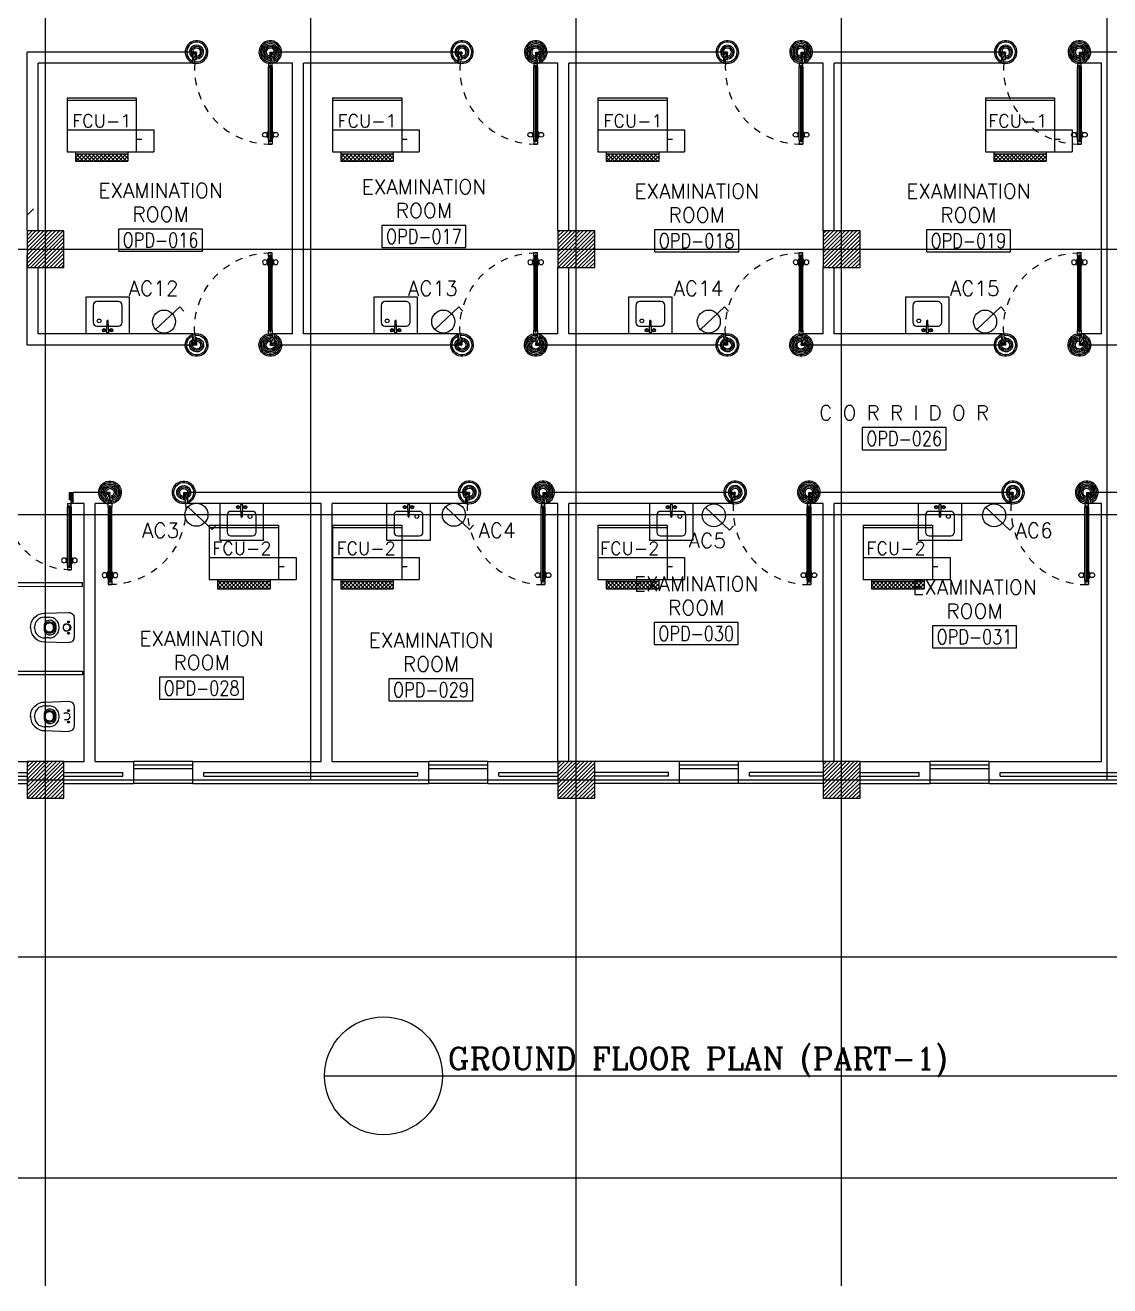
# Model space of a CAD drawing. Extents: x 417819.9 to 417911.9, y 43448 to 43539.2.
# Drawn here: x 417838.38 to 417853.09, y 43460.01 to 43477.11 of the extents above; entities that cross this region are included whole.
import ezdxf
from ezdxf.enums import TextEntityAlignment as Align

# ---------------------------------------------------------------- set-up
doc = ezdxf.new("R2010")
doc.units = 0
doc.header["$MEASUREMENT"] = 0
doc.linetypes.add('HIDDEN', pattern=[0.375, 0.25, -0.125])
doc.linetypes.add('HIDDEN2', pattern=[0.1875, 0.125, -0.0625])
doc.layers.get('0').update_dxf_attribs({"color": 11, "linetype": 'CONTINUOUS'})
for name, color, linetype in [('COL', 11, 'CONTINUOUS'), ('DOOR', 11, 'CONTINUOUS'), ('E-SOCKETS', 4, 'CONTINUOUS'), ('FCU', 6, 'CONTINUOUS'), ('FIX', 11, 'CONTINUOUS'), ('ME-FIX', 11, 'CONTINUOUS'), ('RM-BOX', 11, 'CONTINUOUS'), ('RM-NAME', 11, 'CONTINUOUS'), ('RM-NO', 11, 'CONTINUOUS'), ('SCD', 2, 'CONTINUOUS')]:
    doc.layers.add(name, color=color, linetype=linetype)
doc.styles.add('ROMANC', font='romanc', dxfattribs={"height": 0.1})
doc.styles.add('ROMANS', font='ROMANS.shx', dxfattribs={"width": 0.6})

# ---------------------------------------------------------------- blocks, each defined once
blk = doc.blocks.new('A$C74DC60CF')
at = {"layer": 'DOOR', "color": 0, "linetype": 'ByBlock'}
for p, q in [((81, 1200), (81, 1250)), ((131, 1250), (81, 1250)), ((81, 1250), (131, 1250)), ((81, 1200), (98, 1200)), ((98, 1200), (98, 1220)), ((98, 1220), (114, 1220)), ((114, 1200), (114, 1220)), ((114, 1200), (131, 1200)), ((131, 1200), (131, 1250)), ((65, 1155), (65, 1090)), ((74, 1155), (65, 1155)), ((74, 1090), (65, 1090)), ((74, 1078), (74, 1168)), ((81, 1168), (74, 1168)), ((74, 1155), (74, 1090)), ((81, 1078), (74, 1078)), ((131, 1168), (138, 1168)), ((131, 1078), (138, 1078)), ((138, 1078), (138, 1168)), ((138, 1155), (138, 1090)), ((138, 1155), (147, 1155)), ((138, 1090), (147, 1090)), ((147, 1155), (147, 1090)), ((98, 200), (81, 200)), ((81, 200), (81, 150)), ((98, 180), (98, 200)), ((114, 180), (98, 180)), ((131, 200), (114, 200)), ((114, 200), (114, 180)), ((131, 150), (131, 200)), ((56, 150), (56, 0)), ((56, 150), (81, 150)), ((106, 0), (56, 0)), ((131, 150), (81, 150)), ((81, 150), (81, 100)), ((81, 100), (106, 100)), ((106, 100), (106, 0)), ((1131, 100), (1106, 100)), ((1106, 100), (1106, 0)), ((1131, 150), (1131, 100)), ((1156, 150), (1131, 150)), ((1156, 150), (1156, 0)), ((1156, 0), (1156, 150)), ((1106, 0), (1156, 0))]:
    blk.add_line(p, q, dxfattribs=at)
at = {"layer": 'DOOR', "linetype": 'ByBlock'}
for p, q in [((81, 200), (81, 1200)), ((98, 200), (98, 1200)), ((114, 200), (114, 1200)), ((131, 1200), (131, 200))]:
    blk.add_line(p, q, dxfattribs=at)
at = {"layer": 'DOOR', "color": 9, "linetype": 'ByBlock'}
for p, q in [((106, 0), (56, 114)), ((106, 0), (56, 40)), ((106, 0), (93, 100)), ((1106, 0), (1156, 114)), ((1106, 0), (1119, 100)), ((1106, 0), (1156, 40))]:
    blk.add_line(p, q, dxfattribs=at)
at = {"layer": 'DOOR', "color": 0, "linetype": 'ByBlock'}
for centre in [(32, 1123), (179, 1123)]:
    blk.add_circle(centre, 32.4, dxfattribs=at)
at = {"layer": 'DOOR', "linetype": 'HIDDEN', "ltscale": 0.5}
blk.add_arc((106, 223), 1028, 355.9414, 91.3941, dxfattribs=at)
at = {"layer": 'DOOR', "color": 9, "linetype": 'ByBlock'}
for centre, radius, start, end in [((106, 0), 154, 103.7142, 108.8947), ((106, 0), 134, 100.72, 111.8402), ((106, 0), 114, 102.6226, 115.9162), ((106, 0), 94.4, 90, 121.9818), ((106, 0), 74.4, 90, 132.2236), ((106, 0), 54.4, 90, 156.7926), ((106, 0), 34.4, 90, 180), ((106, 0), 14.4, 90, 180), ((1106, 0), 94.4, 58.0182, 90), ((1106, 0), 74.4, 47.7764, 90), ((1106, 0), 54.4, 23.2074, 90), ((1106, 0), 34.4, 0, 90), ((1106, 0), 14.4, 0, 90), ((1106, 0), 134, 68.1598, 79.28), ((1106, 0), 154, 71.1053, 76.2858)]:
    blk.add_arc(centre, radius, start, end, dxfattribs=at)
blk = doc.blocks.new('*X129')
at = {"color": 0}
for p, q in [((31339, 10709), (31791, 11161)), ((31339, 10762), (31738, 11161)), ((31339, 10815), (31685, 11161)), ((31339, 10868), (31632, 11161)), ((31339, 10922), (31579, 11161)), ((31339, 10975), (31526, 11161)), ((31339, 11028), (31473, 11161)), ((31339, 11081), (31420, 11161)), ((31339, 11134), (31367, 11161)), ((31344, 10661), (31839, 11156)), ((31397, 10661), (31839, 11103)), ((31450, 10661), (31839, 11050)), ((31503, 10661), (31839, 10997)), ((31556, 10661), (31839, 10944)), ((31609, 10661), (31839, 10891)), ((31662, 10661), (31839, 10838)), ((31715, 10661), (31839, 10785)), ((31768, 10661), (31839, 10732)), ((31821, 10661), (31839, 10679))]:
    blk.add_line(p, q, dxfattribs=at)
blk = doc.blocks.new('RM1')
at = {"layer": 'RM-BOX'}
blk.add_lwpolyline([(570, -200), (-570, -200), (-570, -500), (570, -500)], close=True, dxfattribs=at)
at = {"layer": 'RM-NAME', "style": 'ROMANS'}
for tag, p in [('ROOMNAME1', (0, 324)), ('ROOMNAME2', (0, 0))]:
    blk.add_attdef(tag, text='', height=200, dxfattribs=at).set_placement(p, align=Align.MIDDLE)
at = {"layer": 'RM-NO', "style": 'ROMANS', "width": 0.8}
blk.add_attdef('ROOMNO', text='', height=200, dxfattribs=at).set_placement((0, -350), align=Align.MIDDLE)
blk = doc.blocks.new('WC')
at = {"layer": 'FIX', "lineweight": 20}
for p, q in [((339, 5), (339, -5)), ((395, 76), (490, 60)), ((475, 141), (538, 141)), ((534, 24), (540, 0)), ((540, 0), (534, -24)), ((674, 5), (674, -5)), ((490, -60), (395, -76)), ((538, -141), (475, -141)), ((213, -204), (210, -204))]:
    blk.add_line(p, q, dxfattribs=at)
at = {"layer": 'FIX', "linetype": 'Continuous', "lineweight": 20}
blk.add_line((420, -47), (420, 45), dxfattribs=at)
at = {"layer": 'FIX', "lineweight": 20}
for points in [[(210, -204, -0.414214), (137, -131), (137, 0), (137, 131, -0.414214), (210, 204)], [(727, -5), (727, 5, 0.414214), (538, 194), (210, 204)], [(727, 5), (727, -5, -0.414214), (538, -194), (210, -204)]]:
    blk.add_lwpolyline(points, format="xyb", dxfattribs=at)
at = {"layer": 'FIX', "linetype": 'HIDDEN2', "lineweight": 20, "ltscale": 0.3}
blk.add_circle((245, 0), 49.8, dxfattribs=at)
at = {"layer": 'FIX', "linetype": 'HIDDEN', "lineweight": 20, "ltscale": 0.05}
for centre in [(213, 78), (213, -77)]:
    blk.add_circle(centre, 11.6, dxfattribs=at)
at = {"layer": 'FIX', "lineweight": 20}
for centre, radius, start, end in [((475, 5), 136, 90, 180), ((464, -18), 82, 51.0758, 71.504), ((473, -7), 68.2, 27.1532, 51.0758), ((538, 5), 136, 360, 90), ((475, -5), 136, 180, 270), ((464, 18), 82, 288.496, 308.9242), ((473, 7), 68.2, 308.9242, 332.8468), ((538, -5), 136, 270, 0)]:
    blk.add_arc(centre, radius, start, end, dxfattribs=at)
at = {"layer": 'FIX', "linetype": 'Continuous', "lineweight": 20}
for centre, start, end in [((443, 46), 88.3879, 182.3338), ((442, -46), 177.6662, 271.6121)]:
    blk.add_arc(centre, 22.3, start, end, dxfattribs=at)
blk = doc.blocks.new('COL50')
at = {"layer": 'COL'}
blk.add_lwpolyline([(-250, 250), (-250, -250), (250, -250), (250, 250)], close=True, dxfattribs=at)
blk = doc.blocks.new('DOOR90')
at = {"layer": 'DOOR', "color": 7, "linetype": 'ByBlock'}
for p, q in [((-150, 0), (0, 0)), ((-150, 0), (-150, -25)), ((0, -50), (-114, 0)), ((0, -50), (-40, 0)), ((0, -50), (0, 0)), ((-1000, -25), (-1050, -25)), ((-1050, -75), (-1050, -25)), ((-1050, -25), (-1050, -75)), ((-1000, -75), (-1050, -75)), ((-1000, -42), (-1020, -42)), ((-1020, -42), (-1020, -58)), ((-1000, -58), (-1020, -58)), ((-1000, -25), (-1000, -42)), ((-1000, -58), (-1000, -75)), ((-878, -18), (-968, -18)), ((-968, -25), (-968, -18)), ((-968, -75), (-968, -82)), ((-878, -82), (-968, -82)), ((-955, -9), (-890, -9)), ((-955, -18), (-955, -9)), ((-955, -18), (-890, -18)), ((-955, -82), (-890, -82)), ((-955, -82), (-955, -91)), ((-955, -91), (-890, -91)), ((-890, -18), (-890, -9)), ((-890, -82), (-890, -91)), ((-878, -25), (-878, -18)), ((-878, -75), (-878, -82)), ((-200, -25), (-150, -25)), ((-200, -42), (-200, -25)), ((-180, -42), (-200, -42)), ((-200, -58), (-180, -58)), ((-200, -75), (-200, -58)), ((-150, -75), (-200, -75)), ((-180, -58), (-180, -42)), ((-150, -25), (-100, -25)), ((-150, -75), (-150, -25)), ((-100, -25), (-100, -50)), ((0, -50), (-100, -37)), ((-100, -50), (0, -50)), ((0, -850), (-114, -900)), ((-100, -875), (-100, -850)), ((0, -850), (-100, -863)), ((-100, -850), (0, -850)), ((0, -850), (-40, -900)), ((0, -850), (0, -900)), ((-150, -875), (-100, -875)), ((-150, -900), (-150, -875)), ((-150, -900), (0, -900)), ((0, -900), (-150, -900))]:
    blk.add_line(p, q, dxfattribs=at)
at = {"layer": 'DOOR', "linetype": 'ByBlock'}
for p, q in [((-200, -25), (-1000, -25)), ((-200, -42), (-1000, -42)), ((-200, -58), (-1000, -58)), ((-1000, -75), (-200, -75))]:
    blk.add_line(p, q, dxfattribs=at)
at = {"layer": 'DOOR', "color": 7, "linetype": 'ByBlock'}
for centre in [(-923, 24), (-923, -124)]:
    blk.add_circle(centre, 32.4, dxfattribs=at)
for centre, radius, start, end in [((0, -50), 154, 161.1053, 166.2858), ((0, -50), 94.4, 148.0182, 180), ((0, -50), 134, 158.1598, 169.28), ((0, -50), 114, 154.0838, 167.3774), ((0, -50), 74.4, 137.7764, 180), ((0, -50), 54.4, 113.2074, 180), ((0, -50), 34.4, 90, 180), ((0, -50), 14.4, 90, 180), ((0, -850), 94.4, 180, 211.9818), ((0, -850), 74.4, 180, 222.2236), ((0, -850), 54.4, 180, 246.7926), ((0, -850), 34.4, 180, 270), ((0, -850), 14.4, 180, 270), ((0, -850), 154, 193.7142, 198.8947), ((0, -850), 134, 190.72, 201.8402)]:
    blk.add_arc(centre, radius, start, end, dxfattribs=at)
at = {"layer": 'DOOR', "linetype": 'HIDDEN', "ltscale": 0.5}
blk.add_arc((-222, -50), 828, 178.2701, 275.003, dxfattribs=at)
blk = doc.blocks.new('*X98')
at = {"color": 0}
for p, q in [((31339, 17869), (31831, 18361)), ((31339, 17922), (31778, 18361)), ((31339, 17975), (31725, 18361)), ((31339, 18028), (31672, 18361)), ((31339, 18081), (31619, 18361)), ((31339, 18134), (31566, 18361)), ((31339, 18187), (31513, 18361)), ((31339, 18240), (31460, 18361)), ((31339, 18293), (31407, 18361)), ((31339, 18346), (31354, 18361)), ((31384, 17861), (31839, 18316)), ((31437, 17861), (31839, 18263)), ((31490, 17861), (31839, 18210)), ((31544, 17861), (31839, 18157)), ((31597, 17861), (31839, 18104)), ((31650, 17861), (31839, 18051)), ((31703, 17861), (31839, 17998)), ((31756, 17861), (31839, 17945)), ((31809, 17861), (31839, 17892))]:
    blk.add_line(p, q, dxfattribs=at)
blk = doc.blocks.new('*X128')
at = {"color": 0}
for p, q in [((38539, 10697), (39003, 11161)), ((38539, 10750), (38950, 11161)), ((38539, 10803), (38897, 11161)), ((38539, 10856), (38844, 11161)), ((38539, 10909), (38791, 11161)), ((38539, 10962), (38738, 11161)), ((38539, 11015), (38685, 11161)), ((38539, 11068), (38632, 11161)), ((38539, 11121), (38579, 11161)), ((38556, 10661), (39039, 11144)), ((38609, 10661), (39039, 11091)), ((38662, 10661), (39039, 11038)), ((38715, 10661), (39039, 10985)), ((38768, 10661), (39039, 10932)), ((38822, 10661), (39039, 10879)), ((38875, 10661), (39039, 10826)), ((38928, 10661), (39039, 10773)), ((38981, 10661), (39039, 10720)), ((39034, 10661), (39039, 10667))]:
    blk.add_line(p, q, dxfattribs=at)
blk = doc.blocks.new('*X127')
at = {"color": 0}
for p, q in [((42139, 10691), (42610, 11161)), ((42139, 10744), (42557, 11161)), ((42139, 10797), (42504, 11161)), ((42139, 10850), (42450, 11161)), ((42139, 10903), (42397, 11161)), ((42139, 10956), (42344, 11161)), ((42139, 11009), (42291, 11161)), ((42139, 11062), (42238, 11161)), ((42139, 11115), (42185, 11161)), ((42163, 10661), (42639, 11138)), ((42216, 10661), (42639, 11085)), ((42269, 10661), (42639, 11032)), ((42322, 10661), (42639, 10979)), ((42375, 10661), (42639, 10925)), ((42428, 10661), (42639, 10872)), ((42481, 10661), (42639, 10819)), ((42534, 10661), (42639, 10766)), ((42587, 10661), (42639, 10713))]:
    blk.add_line(p, q, dxfattribs=at)
blk = doc.blocks.new('*X93')
at = {"color": 0}
for p, q in [((38539, 17909), (38991, 18361)), ((38539, 17962), (38938, 18361)), ((38539, 18015), (38885, 18361)), ((38539, 18068), (38832, 18361)), ((38539, 18122), (38779, 18361)), ((38539, 18175), (38726, 18361)), ((38539, 18228), (38673, 18361)), ((38539, 18281), (38620, 18361)), ((38539, 18334), (38567, 18361)), ((38544, 17861), (39039, 18356)), ((38597, 17861), (39039, 18303)), ((38650, 17861), (39039, 18250)), ((38703, 17861), (39039, 18197)), ((38756, 17861), (39039, 18144)), ((38809, 17861), (39039, 18091)), ((38862, 17861), (39039, 18038)), ((38915, 17861), (39039, 17985)), ((38968, 17861), (39039, 17932)), ((39021, 17861), (39039, 17879))]:
    blk.add_line(p, q, dxfattribs=at)
blk = doc.blocks.new('*X92')
at = {"color": 0}
for p, q in [((42139, 17903), (42597, 18361)), ((42139, 17956), (42544, 18361)), ((42139, 18009), (42491, 18361)), ((42139, 18062), (42438, 18361)), ((42139, 18115), (42385, 18361)), ((42139, 18168), (42332, 18361)), ((42139, 18221), (42279, 18361)), ((42139, 18274), (42226, 18361)), ((42139, 18327), (42173, 18361)), ((42150, 17861), (42639, 18350)), ((42203, 17861), (42639, 18297)), ((42256, 17861), (42639, 18244)), ((42309, 17861), (42639, 18191)), ((42362, 17861), (42639, 18138)), ((42415, 17861), (42639, 18085)), ((42468, 17861), (42639, 18032)), ((42521, 17861), (42639, 17979)), ((42574, 17861), (42639, 17926)), ((42627, 17861), (42639, 17873))]:
    blk.add_line(p, q, dxfattribs=at)
blk = doc.blocks.new('A$C180A3EE7')
at = {"layer": 'ME-FIX'}
blk.add_lwpolyline([(0.593, 0), (0.593, 0.5), (0, 0.5), (0, 0)], dxfattribs=at)
blk.add_lwpolyline([(0.309, 0.107), (0.443, 0.107, 0.414214), (0.493, 0.157), (0.493, 0.388, 0.414214), (0.443, 0.438), (0.15, 0.438, 0.414214), (0.1, 0.388), (0.1, 0.157, 0.414214), (0.15, 0.107), (0.284, 0.107)], format="xyb", dxfattribs=at)
blk.add_lwpolyline([(0.28, 0.019), (0.312, 0.019), (0.306, 0.174, 1), (0.286, 0.174)], format="xyb", close=True, dxfattribs=at)
for centre, radius in [((0.182, 0.177), 0.0255), ((0.247, 0.05), 0.0217), ((0.247, 0.05), 0.014), ((0.346, 0.05), 0.0217), ((0.346, 0.05), 0.014)]:
    blk.add_circle(centre, radius, dxfattribs=at)
blk = doc.blocks.new('*X198')
at = {"color": 0}
for p, q in [((23912, -1650), (23966, -1596)), ((23912, -1597), (23913, -1596)), ((23970, -1696), (23912, -1638)), ((23917, -1696), (23912, -1691)), ((23919, -1696), (24019, -1596)), ((24023, -1696), (23923, -1596)), ((23972, -1696), (24072, -1596)), ((24076, -1696), (23976, -1596)), ((24025, -1696), (24125, -1596)), ((24129, -1696), (24029, -1596)), ((24078, -1696), (24178, -1596)), ((24182, -1696), (24082, -1596)), ((24131, -1696), (24231, -1596)), ((24235, -1696), (24135, -1596)), ((24184, -1696), (24284, -1596)), ((24288, -1696), (24188, -1596)), ((24237, -1696), (24337, -1596)), ((24341, -1696), (24241, -1596)), ((24290, -1696), (24390, -1596)), ((24394, -1696), (24294, -1596)), ((24343, -1696), (24443, -1596)), ((24447, -1696), (24347, -1596)), ((24396, -1696), (24496, -1596)), ((24500, -1696), (24400, -1596)), ((24449, -1696), (24549, -1596)), ((24553, -1696), (24453, -1596)), ((24502, -1696), (24602, -1596)), ((24606, -1696), (24506, -1596)), ((24555, -1696), (24624, -1628)), ((24624, -1660), (24559, -1596)), ((24608, -1696), (24624, -1681)), ((24624, -1607), (24612, -1596))]:
    blk.add_line(p, q, dxfattribs=at)
blk = doc.blocks.new('WAP12')
at = {"color": 6}
for p, q in [((-559, 529), (381, 529)), ((-559, 529), (-559, -208)), ((381, 529), (381, -208)), ((-559, 92), (381, 92)), ((-559, -208), (381, -208))]:
    blk.add_line(p, q, dxfattribs=at)
at = {"color": 2}
for p, q in [((-559, 497), (381, 497)), ((381, 92), (619, 92)), ((619, 92), (619, -208)), ((-445, -208), (-445, -333)), ((-445, -233), (267, -233)), ((-445, -333), (267, -333)), ((267, -208), (267, -333)), ((381, -208), (619, -208))]:
    blk.add_line(p, q, dxfattribs=at)
at = {"color": 7}
blk.add_line((381, -34), (455, -34), dxfattribs=at)
at = {"color": 2}
blk.add_blockref('*X198', (-24357, 1362), dxfattribs=at)

msp = doc.modelspace()

# ---------------------------------------------------------------- linework, layer by layer
at = {"layer": 'E-SOCKETS'}
for p, q in [((417840.1492, 43472.9853), (417840.4771, 43473.2905)), ((417840.4771, 43473.2905), (417840.5315, 43473.2319)), ((417843.9377, 43472.9853), (417844.2655, 43473.2905)), ((417844.2655, 43473.2905), (417844.32, 43473.2319)), ((417847.54, 43472.9853), (417847.8679, 43473.2905)), ((417847.8679, 43473.2905), (417847.9224, 43473.2319)), ((417851.2888, 43472.9853), (417851.6167, 43473.2905)), ((417851.6167, 43473.2905), (417851.6712, 43473.2319)), ((417840.5898, 43470.5776), (417840.9176, 43470.2724)), ((417844.0823, 43470.5776), (417844.4102, 43470.2724)), ((417847.6084, 43470.5694), (417847.9363, 43470.2642)), ((417851.4108, 43470.5694), (417851.7387, 43470.2642)), ((417840.9176, 43470.2724), (417840.9721, 43470.3309)), ((417844.4102, 43470.2724), (417844.4647, 43470.3309)), ((417847.9363, 43470.2642), (417847.9908, 43470.3227)), ((417851.7387, 43470.2642), (417851.7932, 43470.3227))]:
    msp.add_line(p, q, dxfattribs=at)
for centre in [(417840.2636, 43473.0917), (417844.052, 43473.0917), (417847.6544, 43473.0917), (417851.4032, 43473.0917), (417840.7041, 43470.4711), (417844.1967, 43470.4711), (417847.7228, 43470.4629), (417851.5252, 43470.4629)]:
    msp.add_circle(centre, 0.1562, dxfattribs=at)
at = {"layer": 'RM-NAME'}
for p, q in [((417838.6566, 43460.01), (417838.6566, 43538.4875)), ((417845.8566, 43460.01), (417845.8566, 43538.4875)), ((417849.4566, 43460.01), (417849.4566, 43538.4875)), ((417842.2566, 43466.8743), (417842.2566, 43525.6943)), ((417853.0566, 43466.8743), (417853.0566, 43525.6943)), ((417838.4066, 43474.3243), (417838.4066, 43476.7493)), ((417840.6566, 43476.7493), (417838.4066, 43476.7493)), ((417840.6566, 43476.5993), (417840.6566, 43476.7493)), ((417842.0066, 43476.7493), (417841.7566, 43476.7493)), ((417841.7566, 43476.5993), (417841.7566, 43476.7493)), ((417844.2566, 43476.7493), (417842.0066, 43476.7493)), ((417844.2566, 43476.5993), (417844.2566, 43476.7493)), ((417847.8566, 43476.7493), (417845.3566, 43476.7493)), ((417845.3566, 43476.5993), (417845.3566, 43476.7493)), ((417847.8566, 43476.5993), (417847.8566, 43476.7493)), ((417851.6316, 43476.7493), (417848.9566, 43476.7493)), ((417848.9566, 43476.5993), (417848.9566, 43476.7493)), ((417851.6316, 43476.5993), (417851.6316, 43476.7493)), ((417853.3816, 43476.7493), (417852.7316, 43476.7493)), ((417852.7316, 43476.5993), (417852.7316, 43476.7493)), ((417838.5566, 43474.3243), (417838.5566, 43476.5993)), ((417840.6566, 43476.5993), (417838.5566, 43476.5993)), ((417842.0066, 43476.5993), (417841.7566, 43476.5993)), ((417842.0066, 43472.9243), (417842.0066, 43476.5993)), ((417842.0066, 43476.4493), (417842.0066, 43476.5993)), ((417842.1566, 43472.9243), (417842.1566, 43476.5993)), ((417844.2566, 43476.5993), (417842.1566, 43476.5993)), ((417845.6066, 43476.5993), (417845.3566, 43476.5993)), ((417845.6066, 43474.3243), (417845.6066, 43476.5993)), ((417845.6066, 43476.4493), (417845.6066, 43476.5993)), ((417845.7566, 43474.3243), (417845.7566, 43476.5993)), ((417847.8566, 43476.5993), (417845.7566, 43476.5993)), ((417845.7566, 43476.4493), (417845.7566, 43476.5993)), ((417849.2066, 43476.5993), (417848.9566, 43476.5993)), ((417849.2066, 43474.3243), (417849.2066, 43476.5993)), ((417849.3566, 43474.3243), (417849.3566, 43476.5993)), ((417851.6316, 43476.5993), (417849.3566, 43476.5993)), ((417852.9816, 43476.5993), (417852.7316, 43476.5993)), ((417852.9816, 43472.9243), (417852.9816, 43476.5993)), ((417838.4066, 43474.5364), (417838.4926, 43474.6225)), ((417820.6052, 43474.0743), (417889.6966, 43474.0743)), ((417838.4066, 43472.7743), (417838.4066, 43473.9993)), ((417838.5566, 43472.9243), (417838.5566, 43473.8243)), ((417845.6066, 43472.9243), (417845.6066, 43473.8243)), ((417845.7566, 43472.9243), (417845.7566, 43473.8243)), ((417849.2066, 43472.9243), (417849.2066, 43473.8243)), ((417849.3566, 43472.9243), (417849.3566, 43473.8243)), ((417840.6566, 43472.9243), (417838.5566, 43472.9243)), ((417840.6566, 43472.9243), (417840.6566, 43472.7743)), ((417842.0066, 43472.9243), (417841.7566, 43472.9243)), ((417841.7566, 43472.9243), (417841.7566, 43472.7743)), ((417844.2566, 43472.9243), (417842.1566, 43472.9243)), ((417844.2566, 43472.9243), (417844.2566, 43472.7743)), ((417845.6066, 43472.9243), (417845.3566, 43472.9243)), ((417845.3566, 43472.9243), (417845.3566, 43472.7743)), ((417847.8566, 43472.9243), (417845.7566, 43472.9243)), ((417847.8566, 43472.9243), (417847.8566, 43472.7743)), ((417849.2066, 43472.9243), (417848.9566, 43472.9243)), ((417848.9566, 43472.9243), (417848.9566, 43472.7743)), ((417849.2066, 43472.9243), (417849.0566, 43472.9243)), ((417851.6316, 43472.9243), (417849.3566, 43472.9243)), ((417849.5066, 43472.9243), (417849.3566, 43472.9243)), ((417851.6316, 43472.9243), (417851.6316, 43472.7743)), ((417852.9816, 43472.9243), (417852.7316, 43472.9243)), ((417852.7316, 43472.9243), (417852.7316, 43472.7743)), ((417840.6566, 43472.7743), (417838.4066, 43472.7743)), ((417844.2566, 43472.7743), (417841.7566, 43472.7743)), ((417847.8566, 43472.7743), (417845.3566, 43472.7743)), ((417851.6316, 43472.7743), (417848.9566, 43472.7743)), ((417853.3816, 43472.7743), (417852.7316, 43472.7743)), ((417839.4816, 43470.7743), (417839.0316, 43470.7743)), ((417839.0316, 43470.6243), (417839.0316, 43470.7743)), ((417839.4816, 43470.6243), (417839.4816, 43470.7743)), ((417844.3566, 43470.7743), (417840.5816, 43470.7743)), ((417840.5816, 43470.6243), (417840.5816, 43470.7743)), ((417844.3566, 43470.6243), (417844.3566, 43470.7743)), ((417847.9566, 43470.7743), (417845.4566, 43470.7743)), ((417845.4566, 43470.6243), (417845.4566, 43470.7743)), ((417847.9566, 43470.6243), (417847.9566, 43470.7743)), ((417851.7316, 43470.7743), (417849.0566, 43470.7743)), ((417849.0566, 43470.6243), (417849.0566, 43470.7743)), ((417851.7316, 43470.6243), (417851.7316, 43470.7743)), ((417853.2816, 43470.7743), (417852.8316, 43470.7743)), ((417852.8316, 43470.6243), (417852.8316, 43470.7743)), ((417839.1816, 43470.6243), (417839.0316, 43470.6243)), ((417839.1816, 43467.1243), (417839.1816, 43470.6243)), ((417839.3316, 43467.1243), (417839.3316, 43470.6243)), ((417839.4816, 43470.6243), (417839.3316, 43470.6243)), ((417839.4816, 43470.6243), (417839.3316, 43470.6243)), ((417842.3966, 43470.6243), (417840.5816, 43470.6243)), ((417842.3966, 43467.1243), (417842.3966, 43470.6243)), ((417842.5466, 43467.1243), (417842.5466, 43470.6243)), ((417844.3566, 43470.6243), (417842.5466, 43470.6243)), ((417845.6066, 43470.6243), (417845.4566, 43470.6243)), ((417845.6066, 43467.1243), (417845.6066, 43470.6243)), ((417845.7566, 43467.1243), (417845.7566, 43470.6243)), ((417847.9566, 43470.6243), (417845.7566, 43470.6243)), ((417849.2066, 43470.6243), (417849.0566, 43470.6243)), ((417849.2066, 43467.1243), (417849.2066, 43470.6243)), ((417849.3566, 43467.1243), (417849.3566, 43470.6243)), ((417851.7316, 43470.6243), (417849.3566, 43470.6243)), ((417852.9816, 43470.6243), (417852.8316, 43470.6243)), ((417852.9816, 43467.1243), (417852.9816, 43470.6243)), ((417831.4566, 43470.4743), (417889.6966, 43470.4743)), ((417837.4566, 43467.1243), (417838.4066, 43467.1243)), ((417838.9066, 43467.1243), (417839.1816, 43467.1243)), ((417839.3316, 43467.1243), (417839.8566, 43467.1243)), ((417839.8566, 43466.8243), (417839.8566, 43467.1243)), ((417840.6566, 43467.1243), (417839.8566, 43467.1243)), ((417840.6566, 43467.1243), (417842.3966, 43467.1243)), ((417840.6566, 43466.8243), (417840.6566, 43467.1243)), ((417842.5466, 43467.1243), (417843.8566, 43467.1243)), ((417844.6566, 43467.1243), (417843.8566, 43467.1243)), ((417843.8566, 43466.8243), (417843.8566, 43467.1243)), ((417844.6566, 43467.1243), (417845.6066, 43467.1243)), ((417844.6566, 43466.8243), (417844.6566, 43467.1243)), ((417847.2566, 43467.1243), (417846.1066, 43467.1243)), ((417848.0566, 43467.1243), (417847.2566, 43467.1243)), ((417847.2566, 43466.8243), (417847.2566, 43467.1243)), ((417849.2066, 43467.1243), (417848.0566, 43467.1243)), ((417848.0566, 43466.8243), (417848.0566, 43467.1243)), ((417849.7066, 43467.1243), (417850.6566, 43467.1243)), ((417850.6566, 43466.8243), (417850.6566, 43467.1243)), ((417851.4566, 43467.1243), (417850.6566, 43467.1243)), ((417851.4566, 43467.1243), (417852.9816, 43467.1243)), ((417851.4566, 43466.8243), (417851.4566, 43467.1243)), ((417837.6066, 43466.9743), (417838.4066, 43466.9743)), ((417837.6066, 43466.9243), (417838.4066, 43466.9243)), ((417838.9066, 43466.9743), (417839.7066, 43466.9743)), ((417838.9066, 43466.9243), (417839.7066, 43466.9243)), ((417839.7066, 43466.9243), (417839.7066, 43466.9743)), ((417840.6566, 43467.0743), (417839.8566, 43467.0743)), ((417840.6566, 43467.0243), (417839.8566, 43467.0243)), ((417840.8066, 43466.9743), (417843.7066, 43466.9743)), ((417840.8066, 43466.9243), (417840.8066, 43466.9743)), ((417840.8066, 43466.9243), (417843.7066, 43466.9243)), ((417843.7066, 43466.9243), (417843.7066, 43466.9743)), ((417844.6566, 43467.0743), (417843.8566, 43467.0743)), ((417844.6566, 43467.0243), (417843.8566, 43467.0243)), ((417844.8066, 43466.9743), (417845.6066, 43466.9743)), ((417844.8066, 43466.9243), (417844.8066, 43466.9743)), ((417844.8066, 43466.9243), (417845.6066, 43466.9243)), ((417847.1066, 43466.9743), (417846.1066, 43466.9743)), ((417847.1066, 43466.9243), (417846.1066, 43466.9243)), ((417847.1066, 43466.9243), (417847.1066, 43466.9743)), ((417848.0566, 43467.0743), (417847.2566, 43467.0743)), ((417848.0566, 43467.0243), (417847.2566, 43467.0243)), ((417849.2066, 43466.9743), (417848.2066, 43466.9743)), ((417848.2066, 43466.9243), (417848.2066, 43466.9743)), ((417849.2066, 43466.9243), (417848.2066, 43466.9243)), ((417849.7066, 43466.9743), (417850.5066, 43466.9743)), ((417849.7066, 43466.9243), (417850.5066, 43466.9243)), ((417850.5066, 43466.9243), (417850.5066, 43466.9743)), ((417851.4566, 43467.0743), (417850.6566, 43467.0743)), ((417851.4566, 43467.0243), (417850.6566, 43467.0243)), ((417851.6066, 43466.9743), (417854.5066, 43466.9743)), ((417851.6066, 43466.9243), (417851.6066, 43466.9743)), ((417851.6066, 43466.9243), (417854.5066, 43466.9243)), ((417820.6052, 43466.8743), (417890.8966, 43466.8743)), ((417837.4566, 43466.8243), (417838.4066, 43466.8243)), ((417838.9066, 43466.8243), (417839.8566, 43466.8243)), ((417840.6566, 43466.8243), (417839.8566, 43466.8243)), ((417840.6566, 43466.8243), (417843.8566, 43466.8243)), ((417844.6566, 43466.8243), (417843.8566, 43466.8243)), ((417844.6566, 43466.8243), (417845.6066, 43466.8243)), ((417847.2566, 43466.8243), (417846.1066, 43466.8243)), ((417848.0566, 43466.8243), (417847.2566, 43466.8243)), ((417849.2066, 43466.8243), (417848.0566, 43466.8243)), ((417849.7066, 43466.8243), (417850.6566, 43466.8243)), ((417851.4566, 43466.8243), (417850.6566, 43466.8243)), ((417851.4566, 43466.8243), (417854.6566, 43466.8243)), ((417820.6052, 43464.4743), (417889.6966, 43464.4743)), ((417820.6052, 43464.4743), (417898.0966, 43464.4743)), ((417842.4425, 43462.8594), (417853.9373, 43462.8594)), ((417820.6052, 43461.4743), (417887.8966, 43461.4743)), ((417820.6052, 43461.4743), (417887.8966, 43461.4743))]:
    msp.add_line(p, q, dxfattribs=at)
msp.add_lwpolyline([(417837.6316, 43469.0993), (417837.6816, 43469.0993), (417837.6816, 43469.5003), (417839.1586, 43469.4993), (417839.1586, 43469.5493), (417837.6316, 43469.5493)], close=True, dxfattribs=at)
msp.add_lwpolyline([(417839.1586, 43468.3493), (417839.1586, 43468.2993), (417837.6816, 43468.2993), (417837.6816, 43468.1808), (417837.6316, 43468.1808), (417837.6316, 43468.3993), (417837.6816, 43468.3993), (417837.6816, 43468.3493), (417839.1586, 43468.3493)], dxfattribs=at)
for centre, radius in [((417838.9486, 43468.9409), 0.0498), ((417843.2425, 43462.8594), 0.8)]:
    msp.add_circle(centre, radius, dxfattribs=at)

# ---------------------------------------------------------------- block references
at = {"layer": 'FCU', "linetype": 'Continuous', "xscale": 0.0009999871253967285, "yscale": 0.001000002026557922, "zscale": 0.001}
for p in [(417839.5079, 43475.6009), (417843.1079, 43475.6009), (417846.7079, 43475.6009), (417851.9652, 43475.6009), (417841.4372, 43469.8009), (417843.1079, 43469.8009), (417846.7079, 43469.8009), (417850.3079, 43469.8009)]:
    msp.add_blockref('WAP12', p, dxfattribs=at)
at = {"layer": 'RM-NAME', "yscale": 0.0009999999892897904, "zscale": 0.001}
for name, p, xscale, rotation in [('A$C74DC60CF', (417841.8125, 43476.7493), 0.001000000047497451, 180), ('A$C74DC60CF', (417845.4125, 43476.7493), 0.001000000047497451, 180), ('A$C74DC60CF', (417849.0125, 43476.7493), 0.001000000047497451, 180), ('A$C74DC60CF', (417852.7875, 43476.7493), 0.001000000047497451, 180), ('A$C74DC60CF', (417839.4257, 43470.7743), -0.001000000047497451, 180), ('A$C74DC60CF', (417845.5125, 43470.7743), 0.001000000047497451, 180), ('A$C74DC60CF', (417849.118, 43470.7743), 0.001000000047497451, 180), ('A$C74DC60CF', (417852.8875, 43470.7743), 0.001000000047497451, 180), ('DOOR90', (417839.0316, 43470.7743), -0.0009999999892897904, 270), ('WC', (417839.1816, 43468.9409), 0.001000000047497451, 180), ('WC', (417839.1816, 43467.7362), 0.001000000047497451, 180), ('WC', (417839.1816, 43467.7362), 0.001000000047497451, 180)]:
    msp.add_blockref(name, p, dxfattribs=dict(at, xscale=xscale, rotation=rotation))
at = {"layer": 'RM-NAME', "xscale": 0.001000000047497451, "yscale": 0.0009999999892897904, "zscale": 0.001}
for p, values in [((417840.2173, 43474.5472), {'ROOMNO': 'OPD-016', 'ROOMNAME2': 'ROOM', 'ROOMNAME1': 'EXAMINATION'}), ((417843.7898, 43474.5976), {'ROOMNO': 'OPD-017', 'ROOMNAME2': 'ROOM', 'ROOMNAME1': 'EXAMINATION'}), ((417847.4901, 43474.5386), {'ROOMNO': 'OPD-018', 'ROOMNAME2': 'ROOM', 'ROOMNAME1': 'EXAMINATION'}), ((417851.1762, 43474.5386), {'ROOMNO': 'OPD-019', 'ROOMNAME2': 'ROOM', 'ROOMNAME1': 'EXAMINATION'}), ((417850.3043, 43471.8541), {'ROOMNO': 'OPD-026', 'ROOMNAME2': 'C O R R I D O R'}), ((417847.4831, 43469.2108), {'ROOMNO': 'OPD-030', 'ROOMNAME2': 'ROOM', 'ROOMNAME1': 'EXAMINATION'}), ((417851.2586, 43469.164), {'ROOMNO': 'OPD-031', 'ROOMNAME2': 'ROOM', 'ROOMNAME1': 'EXAMINATION'}), ((417840.7744, 43468.4675), {'ROOMNO': 'OPD-028', 'ROOMNAME2': 'ROOM', 'ROOMNAME1': 'EXAMINATION'}), ((417843.8858, 43468.4459), {'ROOMNO': 'OPD-029', 'ROOMNAME2': 'ROOM', 'ROOMNAME1': 'EXAMINATION'})]:
    msp.add_blockref('RM1', p, dxfattribs=at).add_auto_attribs(values)
at = {"layer": 'RM-NAME', "yscale": 0.0009999999892897904, "zscale": 0.001}
for name, p, xscale in [('*X98', (417807.0674, 43455.9633), 0.001000000047497451), ('COL50', (417838.6566, 43474.0743), 0.001000000047497451), ('*X93', (417807.0674, 43455.9633), 0.001000000047497451), ('COL50', (417845.8566, 43474.0743), 0.001000000047497451), ('*X92', (417807.0674, 43455.9633), 0.001000000047497451), ('COL50', (417849.4566, 43474.0743), 0.001000000047497451), ('A$C74DC60CF', (417841.8125, 43472.7743), -0.001000000047497451), ('A$C74DC60CF', (417845.4125, 43472.7743), -0.001000000047497451), ('A$C74DC60CF', (417849.0125, 43472.7743), -0.001000000047497451), ('A$C74DC60CF', (417852.7875, 43472.7743), -0.001000000047497451), ('*X129', (417807.0674, 43455.9633), 0.001000000047497451), ('COL50', (417838.6566, 43466.8743), 0.001000000047497451), ('*X128', (417807.0674, 43455.9633), 0.001000000047497451), ('COL50', (417845.8566, 43466.8743), 0.001000000047497451), ('*X127', (417807.0674, 43455.9633), 0.001000000047497451), ('COL50', (417849.4566, 43466.8743), 0.001000000047497451)]:
    msp.add_blockref(name, p, dxfattribs=dict(at, xscale=xscale))
at = {"layer": 'RM-NAME'}
for p in [(417839.2029, 43472.9243), (417843.1093, 43472.9243), (417846.565, 43472.9243), (417850.3212, 43472.9243)]:
    msp.add_blockref('A$C180A3EE7', p, dxfattribs=at)
at = {"layer": 'RM-NAME', "rotation": 180}
for p in [(417841.6137, 43470.6243), (417843.8773, 43470.6243), (417847.4432, 43470.6243), (417851.0861, 43470.6243)]:
    msp.add_blockref('A$C180A3EE7', p, dxfattribs=at)

# ---------------------------------------------------------------- texts
at = {"layer": 'E-SOCKETS', "style": 'ROMANS'}
for s, p in [('AC12', (417839.7845, 43473.4427)), ('AC13', (417843.5729, 43473.4427)), ('AC14', (417847.1753, 43473.4427)), ('AC15', (417850.9241, 43473.4427)), ('AC3', (417839.9649, 43470.1597)), ('AC4', (417844.53, 43470.1597)), ('AC6', (417851.8155, 43470.1597))]:
    msp.add_text(s, height=0.2, dxfattribs=at).set_placement(p)
msp.add_text('AC5', height=0.2, rotation=358.91254, dxfattribs=at).set_placement((417847.3802, 43470.028))
at = {"layer": 'RM-NAME', "style": 'ROMANC'}
msp.add_text('GROUND FLOOR PLAN (PART-1)', height=0.3, dxfattribs=at).set_placement((417844.1149, 43462.9432))
at = {"layer": 'SCD', "style": 'ROMANS'}
for s, p in [('FCU-1', (417839.0186, 43475.7276)), ('FCU-1', (417842.6186, 43475.7276)), ('FCU-1', (417846.2252, 43475.7276)), ('FCU-1', (417851.4446, 43475.7276)), ('FCU-2', (417840.9194, 43469.9276)), ('FCU-2', (417842.6043, 43469.9276)), ('FCU-2', (417846.1798, 43469.9276)), ('FCU-2', (417849.7925, 43469.9276))]:
    msp.add_text(s, height=0.175, dxfattribs=at).set_placement(p)

doc.saveas('drawing.dxf')
